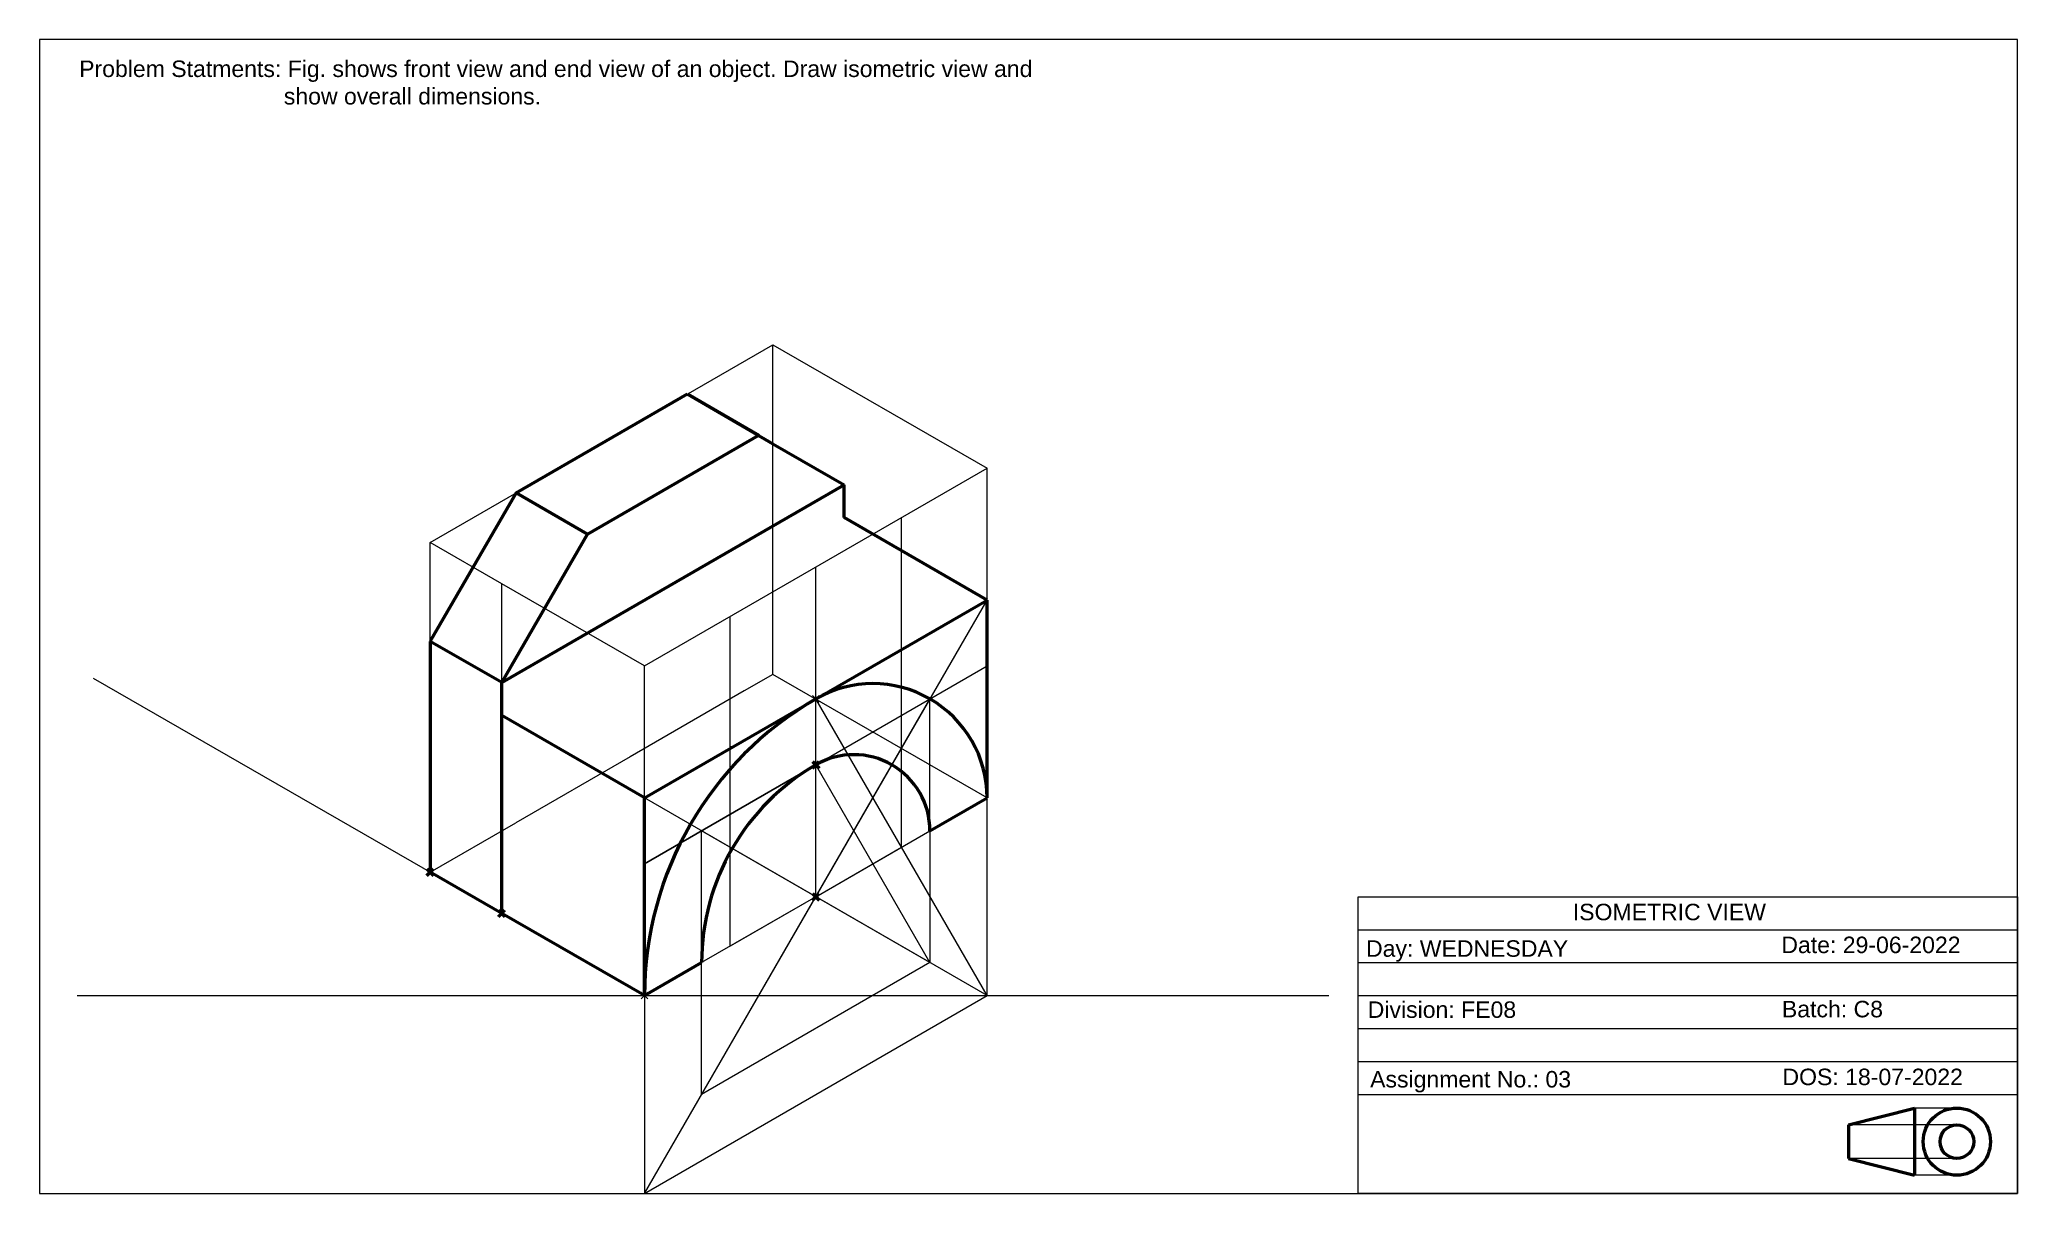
# Model space of a CAD drawing. Header units: millimetres. Extents: x 9 to 609, y 11 to 361.
import ezdxf

# ---------------------------------------------------------------- set-up
doc = ezdxf.new("R2010")
doc.units = ezdxf.units.MM
doc.header["$PDMODE"] = 3
doc.header["$PDSIZE"] = 1
doc.layers.get('0').update_dxf_attribs({"lineweight": 50})
for name, color, linetype, lineweight in [('Contiuous', 7, 'Continuous', 50), ('Proj', 252, 'Continuous', 20), ('projectors', 220, 'Continuous', 5)]:
    doc.layers.add(name, color=color, linetype=linetype, lineweight=lineweight)
doc.styles.get("Standard").update_dxf_attribs({"font": 'arial.ttf'})

msp = doc.modelspace()

# ---------------------------------------------------------------- linework, layer by layer
for p, q in [((153.14, 223.45), (205.1, 253.45)), ((205.1, 253.45), (226.75, 240.95)), ((205.15, 253.42), (231.03, 238.37)), ((174.8, 210.96), (226.76, 240.96)), ((231.03, 238.37), (252.7, 225.89)), ((153.14, 223.45), (127.13, 178.47)), ((148.78, 165.89), (252.7, 225.89)), ((174.79, 210.95), (153.14, 223.45)), ((153.14, 223.45), (174.8, 210.96)), ((252.7, 215.97), (252.7, 225.89)), ((148.78, 165.89), (174.8, 210.96)), ((296.03, 190.95), (252.7, 215.97)), ((192.11, 130.95), (296.03, 190.95)), ((296.03, 130.95), (296.03, 190.95)), ((148.78, 165.89), (127.11, 178.37)), ((127.11, 178.37), (127.11, 108.37)), ((148.78, 95.89), (148.78, 165.89)), ((192.11, 130.95), (148.81, 155.95)), ((192.11, 70.95), (192.11, 130.95)), ((278.71, 120.95), (296.03, 130.95)), ((148.78, 95.89), (127.11, 108.37)), ((192.11, 70.95), (148.78, 95.89)), ((192.11, 70.95), (209.43, 80.95))]:
    msp.add_line(p, q)
for centre, radius, start, end in [((261.39, 130.95), 34.64, 0, 120), ((296.03, 70.95), 103.92, 120, 180), ((255.62, 120.95), 23.09, 0, 120), ((278.71, 80.95), 69.28, 120, 180)]:
    msp.add_arc(centre, radius, start, end)
for p in [(244.07, 140.95), (127.11, 108.37), (148.78, 95.89), (244.07, 100.95)]:
    msp.add_point(p)
at = {"layer": 'Contiuous'}
for p, q in [((557.35, 31.76), (577.34, 36.86)), ((577.34, 36.86), (577.34, 16.46)), ((557.35, 31.76), (557.35, 21.56)), ((557.35, 21.56), (577.34, 16.46))]:
    msp.add_line(p, q, dxfattribs=at)
for radius in [10.2, 5.1]:
    msp.add_circle((590.22, 26.66), radius, dxfattribs=at)
at = {"layer": 'Proj'}
for p, q in [((408.59, 90.95), (608.59, 90.95)), ((408.59, 80.95), (608.59, 80.95)), ((408.59, 70.95), (608.59, 70.95)), ((408.59, 60.95), (608.59, 60.95)), ((408.59, 50.95), (608.59, 50.95)), ((408.59, 40.95), (608.59, 40.95)), ((590.22, 36.86), (577.34, 36.86)), ((590.22, 31.76), (557.35, 31.76)), ((590.22, 21.56), (557.35, 21.56)), ((590.22, 16.46), (577.34, 16.46))]:
    msp.add_line(p, q, dxfattribs=at)
for points in [[(8.59, 10.95), (608.59, 10.95), (608.59, 360.95), (8.59, 360.95)], [(608.59, 10.95), (408.59, 10.95), (408.59, 100.95), (608.59, 100.95)]]:
    msp.add_lwpolyline(points, close=True, dxfattribs=at)
at = {"layer": 'projectors'}
for p, q in [((127.11, 208.37), (231.03, 268.37)), ((231.03, 268.37), (296.03, 230.95)), ((231.03, 168.37), (231.03, 268.37)), ((192.11, 170.95), (296.03, 230.95)), ((296.03, 130.95), (296.03, 230.95)), ((270.05, 115.95), (270.05, 215.95)), ((148.78, 195.89), (127.11, 208.37)), ((127.11, 108.37), (127.11, 208.37)), ((244.07, 100.95), (244.07, 200.95)), ((192.11, 170.95), (148.78, 195.89)), ((148.78, 95.89), (148.78, 195.89)), ((296.03, 190.95), (192.11, 130.95)), ((192.11, 10.95), (296.03, 190.95)), ((296.03, 130.95), (296.03, 190.95)), ((218.09, 85.95), (218.09, 185.95)), ((192.11, 130.95), (192.11, 170.95)), ((192.11, 110.95), (296.03, 170.95)), ((231.03, 168.37), (222.37, 163.37)), ((296.03, 130.95), (231.03, 168.37)), ((192.11, 70.95), (24.98, 167.15)), ((222.37, 163.37), (187.73, 143.37)), ((209.43, 40.95), (278.71, 160.95)), ((244.07, 100.95), (244.07, 160.95)), ((296.03, 70.95), (244.07, 160.95)), ((278.71, 120.95), (278.71, 160.95)), ((187.73, 143.37), (153.09, 123.37)), ((244.07, 140.95), (192.11, 110.95)), ((278.71, 80.95), (244.07, 140.95)), ((296.03, 70.95), (192.11, 130.95)), ((296.03, 70.95), (296.03, 130.95)), ((127.11, 108.37), (153.09, 123.37)), ((209.43, 40.95), (209.43, 120.95)), ((278.71, 80.95), (209.43, 120.95)), ((244.07, 100.95), (278.71, 120.95)), ((278.71, 120.95), (278.71, 80.95)), ((244.07, 100.95), (270.05, 115.95)), ((244.07, 100.95), (209.43, 80.95)), ((244.07, 100.95), (218.09, 85.95)), ((278.71, 80.95), (209.43, 40.95)), ((19.99, 70.95), (399.65, 70.95)), ((192.11, 70.95), (192.11, 10.95)), ((192.11, 10.95), (296.03, 70.95))]:
    msp.add_line(p, q, dxfattribs=at)
msp.add_arc((209.43, 40.95), 105.83, 84.91668, 85.30614, dxfattribs=at)
for p in [(244.07, 160.95), (192.11, 70.95)]:
    msp.add_point(p, dxfattribs=at)

# ---------------------------------------------------------------- texts
at = {"layer": 'Contiuous', "char_height": 5, "attachment_point": 1}
for s, width, heights, insert in [('Problem Statments: Fig. shows front view and end view of an object. Draw isometric view and \\P                                show overall dimensions. ', 575.8327, [45.21], (20.6, 354.59)), ('ISOMETRIC VIEW', 62.0825, [3.93], (473.71, 98.81)), ('Day: WEDNESDAY', 62.0825, [3.93], (410.99, 87.74)), ('Date: 29-06-2022', 62.0825, [3.93], (536.97, 88.85)), ('Division: FE08', 62.0825, [3.93], (411.5, 69.2)), ('Batch: C8', 62.0825, [3.93], (537.14, 69.37)), ('Assignment No.: 03', 62.0825, [3.93], (412.23, 48.09)), ('DOS: 18-07-2022', 62.0825, [3.93], (537.31, 48.8))]:
    msp.add_mtext_dynamic_manual_height_columns(s, width=width, gutter_width=1, heights=heights, dxfattribs=dict(at, insert=insert))

doc.saveas('drawing.dxf')
